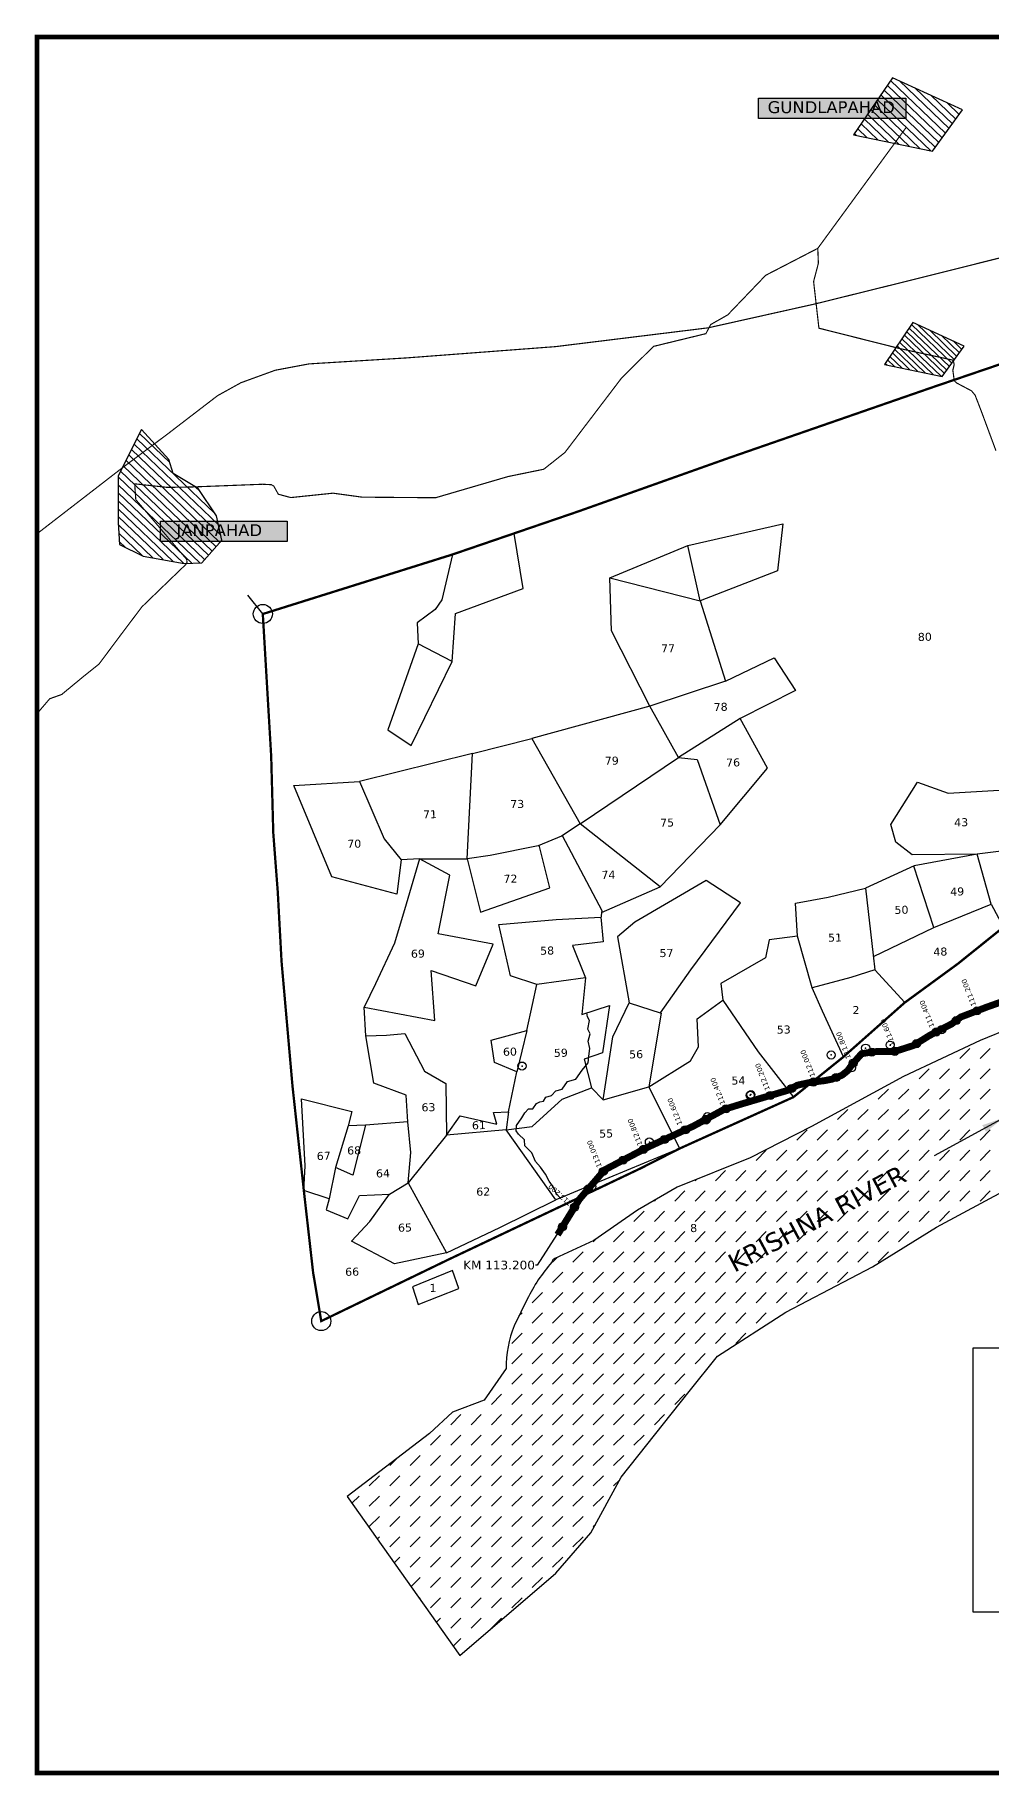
# Model space of a CAD drawing. Header units: inches. Extents: x 363415 to 371541, y 1846413 to 1853974.
# Drawn here: x 363415 to 367567, y 1846413 to 1853974 of the extents above; entities that cross this region are included whole.
import ezdxf
from ezdxf import colors
from ezdxf.entities.mleader import LeaderData, LeaderLine
from ezdxf.math import Vec2, Vec3

# ---------------------------------------------------------------- set-up
doc = ezdxf.new("R2010")
doc.units = ezdxf.units.IN
doc.header["$MEASUREMENT"] = 0
doc.header["$PDMODE"] = 32
doc.header["$PDSIZE"] = 35
for name, color, linetype in [('BND', 6, 'Continuous'), ('FRL', 3, 'Continuous'), ('NALA', 4, 'Continuous'), ('points', 161, 'Continuous'), ('ROADS', 50, 'Continuous'), ('SY.AREA', 7, 'Continuous'), ('TEXT', 7, 'Continuous'), ('VILLAGE AREA', 1, 'Continuous')]:
    doc.layers.add(name, color=color, linetype=linetype)
doc.styles.get("Standard").update_dxf_attribs({"font": 'verdana.ttf'})
doc.dimstyles.get("Standard").update_dxf_attribs({"dimtxt": 0.18, "dimasz": 0.18, "dimexe": 0.18, "dimexo": 0.0625, "dimgap": 0.09, "dimtad": 0, "dimtih": 1, "dimtoh": 1, "dimdec": 4, "dimzin": 0, "dimdsep": 46, "dimtxsty": 'Standard', "dimcen": 0.09, "dimadec": 0, "dimazin": 0, "dimtfac": 1, "dimtdec": 4, "dimtofl": 0, "dimtmove": 0, "dimatfit": 3, "dimfxl": 1, "dimtolj": 1, "dimtzin": 0, "dimarcsym": 0})

msp = doc.modelspace()

# ---------------------------------------------------------------- hatches: boundary and pattern name
h = msp.add_hatch(color=2)
h.dxf.hatch_style = 1
h.paths.add_polyline_path([(366556.2, 1853699.2), (367196, 1853699.2), (367196, 1853610.3), (366556.2, 1853610.3)])
h = msp.add_hatch(color=2)
h.dxf.hatch_style = 1
h.paths.add_polyline_path([(363961.2, 1851861.4), (364510.1, 1851861.4), (364510.1, 1851772.5), (363961.2, 1851772.5)])
h = msp.add_hatch()
h.set_pattern_fill('DASH', color=4, scale=500, angle=45)
h.paths.add_polyline_path([(370665.9, 1849178.5), (370845.7, 1848924.6), (370988.3, 1848701.7), (371205.3, 1848305.3), (371360.3, 1847983.3), (371508.5, 1847789.8), (371508.5, 1848459.4), (371367.9, 1848642.4), (371260.3, 1848822.2), (371103.4, 1849135.3), (371000.9, 1849318.3), (370955.1, 1849431.6), (370843.9, 1849621.1), (370772, 1849645), (370704.4, 1849666.8), (370658.6, 1849686.4), (370632.4, 1849712.6), (370562.3, 1849842.3), (370531.8, 1849912), (370505.6, 1850025.2), (370496.9, 1850114.5), (370483.8, 1850199.5), (370442.8, 1850258.8), (370432, 1850300.4), (370367.5, 1850381), (370304.3, 1850415.9), (370204.8, 1850442.8), (370101.3, 1850454.9), (369968.1, 1850442.8), (369863.2, 1850432), (369636.1, 1850417.2), (369473.7, 1850396.9), (369263.9, 1850383.4), (369125.1, 1850352.9), (368996.5, 1850292.1), (368861.2, 1850204.2), (368671.7, 1850102.8), (368448.3, 1850018.3), (368272.4, 1849913.5), (368004.2, 1849827.1), (367788.8, 1849714.8), (367519.3, 1849605.2), (367186.6, 1849449), (366786.7, 1849232), (366520.6, 1849095.8), (366203.8, 1848968.1), (366030.8, 1848868.4), (365841.2, 1848735.4), (365674.2, 1848658.5, 0.073985), (365552.9, 1848480.9), (365495.4, 1848364.8, 0.088812), (365460.7, 1848179.4), (365365.8, 1848042.3), (365228.7, 1847989.9), (365225.5, 1847987), (365023, 1847724), (364867.3, 1847487.2), (365259.8, 1846932.9), (365677, 1847291.3), (365829.1, 1847466.5), (365960.2, 1847707.3), (366255.5, 1848079.9), (366378.2, 1848232.9), (366674.8, 1848424.2), (367051.7, 1848621.7), (367329.8, 1848794.6), (367638.7, 1848961.2), (367975.1, 1849166.3), (368271.7, 1849326.8), (368525, 1849456.4), (368728.9, 1849505.8), (368951.4, 1849573.7), (369210.9, 1849623.1), (369359.2, 1849666.3), (369587.8, 1849691), (369779.4, 1849691), (369995.7, 1849691), (370261.4, 1849592.2), (370560.5, 1849358.1)])
h.paths.add_polyline_path([(365023, 1847724), (365225.5, 1847987), (365128.7, 1847897.9), (364770.3, 1847624.2), (364867.3, 1847487.2)])
h.paths.add_polyline_path([(366444.3, 1848566), (367273.5, 1849006.9), (367215.1, 1849116.7), (366385.9, 1848675.8)], flags=24)
h.paths.add_polyline_path([(366251.6, 1848762.5), (366300.1, 1848763.5), (366299, 1848818), (366250.4, 1848817)], flags=24)
at = {"layer": 'VILLAGE AREA'}
h = msp.add_hatch(dxfattribs=at)
h.set_pattern_fill('ANSI31', color=256, scale=200, angle=91.19042, style=0)
h.set_pattern_definition([(136.1904153, (-562.786, 322.32), (-17.3065976, -18.0411108), [])])
h.paths.add_polyline_path([(367138.4, 1853787.7), (366969.5, 1853539.1), (367311.7, 1853468.1), (367442.8, 1853647.9)])
h = msp.add_hatch(dxfattribs=at)
h.set_pattern_fill('ANSI31', color=256, scale=146.492762, angle=91.19042, style=0)
h.set_pattern_definition([(136.1904153, (97899.48, 495127.614), (-12.67645639, -13.21446073), [])])
h.paths.add_polyline_path([(367227.3, 1852723.9), (367103.6, 1852541.8), (367354.2, 1852489.8), (367450.3, 1852621.5)])
h = msp.add_hatch(dxfattribs=at)
h.set_pattern_fill('ANSI31', color=256, scale=200, angle=91.19042, style=0)
h.set_pattern_definition([(136.1904153, (-391.318, 34.695), (-17.3065976, -18.0411108), [])])
h.paths.add_polyline_path([(363877.6, 1852259.2), (363777, 1852058.3), (363777, 1851854.8), (363782.3, 1851759.6), (363885.5, 1851709.4), (364062.8, 1851677.7), (364139.6, 1851680.3), (364226.9, 1851778.1), (364203.1, 1851883.9), (364123.7, 1852002.8), (364015.2, 1852068.9), (363996.7, 1852129.7)])

# ---------------------------------------------------------------- linework, layer by layer
at = {"const_width": 20}
msp.add_lwpolyline([(363424.9, 1853964.2), (371508.5, 1853964.2), (371508.5, 1846423.1), (363424.9, 1846423.1)], close=True, dxfattribs=at)
at = {"color": 2}
for points in [[(366556.2, 1853699.2), (367196, 1853699.2), (367196, 1853610.3), (366556.2, 1853610.3)], [(363961.2, 1851861.4), (364510.1, 1851861.4), (364510.1, 1851772.5), (363961.2, 1851772.5)]]:
    msp.add_lwpolyline(points, close=True, dxfattribs=at)
at = {"color": 4}
msp.add_lwpolyline([(367788.8, 1849714.8), (367519.3, 1849605.2), (367186.6, 1849449), (366786.7, 1849232), (366520.6, 1849095.8), (366203.8, 1848968.1), (366030.8, 1848868.4), (365841.2, 1848735.4), (365673, 1848657.9, 0.292829), (365659, 1848641.5), (365659, 1848641.5, 0.066158), (365552.9, 1848480.9), (365495.4, 1848364.8, 0.088812), (365460.7, 1848179.4), (365365.8, 1848042.3), (365228.7, 1847989.9), (365128.7, 1847897.9), (364770.3, 1847624.2)], format="xyb", dxfattribs=at)
msp.add_lwpolyline([(364770.3, 1847624.2), (365259.8, 1846932.9), (365677, 1847291.3), (365829.1, 1847466.5), (365960.2, 1847707.3), (366255.5, 1848079.9), (366378.2, 1848232.9), (366674.8, 1848424.2), (367051.7, 1848621.7), (367329.8, 1848794.6), (367638.7, 1848961.2)], dxfattribs=at)
at = {"color": 0}
msp.add_lwpolyline([(367489, 1848269.5), (368753.3, 1848269.5), (368753.3, 1847122.1), (367489, 1847122.1)], close=True, dxfattribs=at)
at = {"color": 5}
for centre in [(364404.7, 1851457.9), (364658.4, 1848385.9)]:
    msp.add_circle(centre, 41.4, dxfattribs=at)
for p in [(367352, 1849652, 32), (367022, 1849572, 34), (367128, 1849585, 33), (365530, 1849494, 44), (366872, 1849542, 36), (366960, 1849486, 35), (366521, 1849367, 37), (366524, 1849370, 38), (366335, 1849274, 40), (366329, 1849259, 41), (366083, 1849164, 42), (365833, 1848970, 43)]:
    msp.add_point(p)
at = {"layer": 'BND', "lineweight": 30, "const_width": 10}
msp.add_lwpolyline([(367756.5, 1852594.4), (367316.7, 1852444.4), (366431.6, 1852137.2), (365776.1, 1851904.1), (365228.7, 1851716.6), (364404.7, 1851457.9), (364441.1, 1850840.2), (364450.2, 1850505), (364469.6, 1850252), (364486, 1849948.6), (364533.6, 1849407.1), (364583.6, 1848946.1), (364623.1, 1848597), (364658.4, 1848385.9), (365214.5, 1848655.1), (365702.9, 1848886.6), (366044.8, 1849049.4), (366214.1, 1849135.5), (366708.7, 1849359.1), (366925.6, 1849533.9), (367190.5, 1849768.7), (367422.5, 1849938.5), (367620.4, 1850097.6)], dxfattribs=at)
at = {"layer": 'BND', "linetype": 'ByBlock'}
msp.add_lwpolyline([(364404.7, 1851457.9), (364339.1, 1851540.3)], dxfattribs=at)
at = {"layer": 'FRL', "color": 84}
for points, const_width in [([(365684.5, 1848761.3), (365779, 1848915), (365889, 1849043), (366073, 1849140), (366274, 1849233), (366410, 1849307), (366412, 1849307), (366476, 1849327), (366687.1, 1849389.4), (366725.6, 1849410.8), (366775.7, 1849421.8), (366802.1, 1849425.7), (366842.3, 1849430.3), (366877.6, 1849437.4), (366918.9, 1849453.9), (366943.7, 1849473.5), (366965.4, 1849503.8), (367004.4, 1849547.6), (367060.6, 1849556.6), (367150.2, 1849557.8), (367229.6, 1849583.2), (367298.4, 1849626.2), (367396.6, 1849677.7), (367435.5, 1849707.1), (367548.9, 1849750.4), (367646.9, 1849785.2)], 30), ([(365684.5, 1848761.3), (365779, 1848915), (365889, 1849043), (366073, 1849140), (366274, 1849233), (366410, 1849307), (366412, 1849307), (366476, 1849327), (366687.1, 1849389.4), (366702.4, 1849397.9)], 20)]:
    msp.add_lwpolyline(points, dxfattribs=dict(at, const_width=const_width))
at = {"layer": 'FRL', "color": 82}
msp.add_lwpolyline([(367646.9, 1849785.2), (367548.9, 1849750.4), (367435.5, 1849707.1), (367396.6, 1849677.7), (367298.4, 1849626.2), (367229.6, 1849583.2), (367150.2, 1849557.8), (367060.6, 1849556.6), (367004.4, 1849547.6), (366965.4, 1849503.8), (366943.7, 1849473.5), (366918.9, 1849453.9), (366877.6, 1849437.4), (366842.3, 1849430.3), (366802.1, 1849425.7), (366775.7, 1849421.8), (366725.6, 1849410.8), (366700.6, 1849396.9)], dxfattribs=at)
at = {"layer": 'NALA', "linetype": 'ByBlock'}
msp.add_lwpolyline([(365695.5, 1848921.3), (365677.8, 1848940.9), (365669.9, 1848963), (365648, 1848994.4), (365631.5, 1849024.8), (365609.6, 1849055), (365589, 1849079), (365573.3, 1849116.8), (365541.9, 1849148), (365541.3, 1849173.4), (365515.4, 1849198.3), (365504.4, 1849212.9), (365506.1, 1849236.3), (365529.8, 1849269.6), (365542.1, 1849291.1), (365558.7, 1849307.4), (365576.7, 1849308.8), (365593.2, 1849331.4), (365607.9, 1849338.1), (365622.7, 1849341.6), (365634, 1849358.8), (365658.3, 1849366.4), (365677, 1849385.9), (365704.5, 1849393.9), (365728.2, 1849426.2), (365763, 1849437.5), (365790.8, 1849476.2), (365816.7, 1849508.6), (365822.2, 1849549), (365823.9, 1849570.2), (365816.8, 1849601.9), (365825.7, 1849633.9), (365815.8, 1849654.4), (365822.5, 1849691.7), (365814.7, 1849708.5), (365810.9, 1849725.2)], dxfattribs=at)
at = {"layer": 'points'}
for p in [(367505, 1849733.7), (367328.5, 1849642), (367415.1, 1849691.6), (367242.5, 1849591.3), (366967.8, 1849506.6), (367048.9, 1849554.7), (367148.7, 1849557.8), (366795.7, 1849424.7), (366893.4, 1849443.7), (366607.9, 1849366), (366700.6, 1849396.9), (366416.4, 1849308.4), (366239, 1849216.8), (366328, 1849262.4), (366057.9, 1849132), (366148.3, 1849174.8), (365969.4, 1849085.4), (365883.1, 1849036.1), (365817.9, 1848960.3), (365757.9, 1848880.7), (365705.5, 1848795.5)]:
    msp.add_point(p, dxfattribs=at)
at = {"layer": 'ROADS', "color": 40, "const_width": 5}
for points in [[(366814.2, 1853046.5), (367199.6, 1853574)], [(363424.9, 1851025.5), (363479.4, 1851089.6), (363531.7, 1851108.3), (363624.8, 1851185.3), (363693.7, 1851240.5), (363788.1, 1851367.3), (363879.9, 1851489), (364011.1, 1851615.9), (364070.3, 1851672.9), (364075.6, 1851682.6), (364074.8, 1851692.3), (364070.6, 1851699.5), (364054.4, 1851718.2), (363853.3, 1851954.8), (363848.4, 1852023.4), (363990.8, 1852007.9), (364098.5, 1852009.8), (364404.6, 1852021.6), (364441.6, 1852019.6), (364452.3, 1852013.8), (364472, 1851978.3), (364526.2, 1851963.7), (364709.6, 1851982.8), (364836, 1851965.5), (365154.9, 1851963), (365469, 1852054.9), (365624.5, 1852086.8), (365716.5, 1852159.8), (365962.6, 1852483.4), (366101.1, 1852620.5), (366328.3, 1852675.8), (366349.1, 1852715.3), (366423.2, 1852757.4), (366587.9, 1852929.3), (366814.2, 1853046.5), (366816.7, 1852981.5), (366796, 1852902.4), (366819.1, 1852699.6), (367167.3, 1852611.7), (367402.4, 1852560.5), (367406.3, 1852540.8), (367400.5, 1852517.3), (367406.6, 1852471.1), (367416.2, 1852462), (367481.4, 1852427.4), (367497.1, 1852408.8), (367524.7, 1852337.2), (367587.7, 1852167.2)]]:
    msp.add_lwpolyline(points, dxfattribs=at)
at = {"layer": 'ROADS', "color": 17, "const_width": 5}
msp.add_lwpolyline([(367664.2, 1853019.8), (367160.6, 1852893.7), (366803.9, 1852805.3), (366338.2, 1852701.1), (365675.5, 1852619.5), (365029.2, 1852570.5), (364604.8, 1852544.4), (364458.8, 1852516.9), (364309.4, 1852462.5), (364208.4, 1852406.5), (363991.9, 1852240.3), (363795.8, 1852093.7), (363424.9, 1851806.8)], dxfattribs=at)
at = {"layer": 'SY.AREA', "linetype": 'ByBlock'}
for points in [[(367138.4, 1853787.7), (366969.5, 1853539.1), (367311.7, 1853468.1), (367442.8, 1853647.9), (367138.4, 1853787.7)], [(367227.3, 1852723.9), (367103.6, 1852541.8), (367354.2, 1852489.8), (367450.3, 1852621.5), (367227.3, 1852723.9)], [(363877.6, 1852259.2), (363777, 1852058.3), (363777, 1851854.8), (363782.3, 1851759.6), (363885.5, 1851709.4), (364062.8, 1851677.7), (364139.6, 1851680.3), (364226.9, 1851778.1), (364203.1, 1851883.9), (364123.7, 1852002.8), (364015.2, 1852068.9), (363996.7, 1852129.7), (363877.6, 1852259.2)], [(365227.5, 1851251.2), (365241, 1851459.6), (365535.3, 1851568), (365496.3, 1851808.3)], [(365910.9, 1851615.2), (366249.5, 1851755.4), (366662.8, 1851850.2), (366639.1, 1851645.1), (366303.4, 1851514.5), (366249.5, 1851755.4)], [(365228.7, 1851716.6), (365181.9, 1851519.1), (365153.2, 1851477), (365074.3, 1851419.1), (365079.5, 1851327.9)], [(366084.8, 1851057), (365919, 1851384.7), (365910.9, 1851615.2), (366303.4, 1851514.5), (366414.1, 1851166), (366084.8, 1851057)], [(365079.5, 1851327.9), (364947.5, 1850954.9), (365048.8, 1850886.1), (365227.5, 1851251.2), (365079.5, 1851327.9)], [(366414.1, 1851166), (366624.6, 1851267.9), (366717.3, 1851125.6), (366476.7, 1851004.5)], [(366391, 1850542.5), (366596.3, 1850788.3), (366476.7, 1851004.5), (366209.7, 1850834.9), (366084.8, 1851057), (365572.7, 1850916.6)], [(365315.1, 1850852.5), (365572.7, 1850916.6), (365782.3, 1850546.1), (365700.9, 1850493.1), (365600.4, 1850451), (365392.4, 1850409.2), (365291.8, 1850394.4), (365349.9, 1850162.5), (365650.4, 1850268.8), (365605, 1850452.9)], [(365084.4, 1850394.2), (365291.8, 1850394.4), (365315.1, 1850852.5), (364824.4, 1850729.6)], [(365875.4, 1850160.9), (366130, 1850272.6), (365782.3, 1850546.1), (366209.7, 1850834.9), (366290, 1850825.3), (366391, 1850542.5), (366130, 1850272.6)], [(365084.4, 1850394.2), (365005.7, 1850389.2), (364986.3, 1850240.1), (364704.5, 1850316.6), (364539.5, 1850712.3), (364824.4, 1850729.6), (364932.2, 1850480.6), (365005.7, 1850389.2)], [(367724.7, 1850167.3), (367682, 1850293.9), (367656, 1850433.5), (367506.5, 1850414.1), (367223.3, 1850412.2), (367152.7, 1850466.5), (367132, 1850543.6), (367246.8, 1850727.7), (367379.9, 1850680.2), (367626.1, 1850693.5), (367656, 1850433.5), (367763.1, 1850395.6), (367665.8, 1850381)], [(365704.9, 1850495.7), (365876.4, 1850169.8), (365872.6, 1850137.1)], [(364851.6, 1849625.8), (364845.2, 1849749.8), (365151.7, 1849691.2), (365135.9, 1849909.6), (365329.9, 1849842.4), (365404.9, 1850024), (365166.3, 1850068.5), (365216, 1850323.2), (365084.4, 1850394.2), (365027.3, 1850196.8), (364977, 1850028.3), (364894.3, 1849850.9), (364845.2, 1849749.8)], [(367566.8, 1850197), (367506.5, 1850414.1), (367232.5, 1850363.4), (367021.8, 1850267.3)], [(367318.3, 1850095.2), (367231, 1850362.7)], [(366131.1, 1849724.9), (366263.4, 1849911.7), (366478.4, 1850203.5), (366329.2, 1850300.6), (366020.3, 1850118.9), (365944.2, 1850055.8), (365995.5, 1849768.5)], [(366726.3, 1850058.8), (366716.7, 1850202.3), (366859.2, 1850227.1), (367021.8, 1850267.3), (367055.2, 1849975.4), (367062, 1849911.6)], [(367055.8, 1849970.1), (367318.3, 1850095.2), (367566.8, 1850197), (367620.4, 1850097.6)], [(365550.9, 1849647.7), (365576, 1849762), (365594.3, 1849848.2), (365479.7, 1849885.8), (365428.7, 1850108.4), (365678.4, 1850131.2), (365872.1, 1850141.5), (365883.1, 1850034.2), (365749.6, 1850017.7), (365806.3, 1849877.6), (365594.3, 1849848.2)], [(366925.6, 1849533.9), (366834.2, 1849732.8), (366789.4, 1849834.4), (366726.3, 1850058.8), (366603.4, 1850042), (366587.7, 1849964.3), (366392.6, 1849852.9), (366401.2, 1849780.1)], [(367192.6, 1849770.3), (367062, 1849911.6), (366957.8, 1849878.1), (366789.4, 1849834.4)], [(365806.3, 1849877.6), (365789.6, 1849718.4), (365910.5, 1849757.2), (365880, 1849551.4), (365800, 1849524.5), (365831.7, 1849399.5)], [(365882.9, 1849346.8), (365924.4, 1849620.2), (365995.5, 1849768.5), (366133.9, 1849724), (366080.6, 1849403.4)], [(366080.6, 1849403.4), (366261.4, 1849516.8), (366296.5, 1849577.5), (366290.8, 1849698.9), (366401.2, 1849780.1), (366555, 1849555.7), (366708.7, 1849359.1)], [(365035, 1849251.1), (365026.9, 1849367.6), (364887, 1849419.7), (364851.6, 1849625.8), (364941.7, 1849627.6), (365021.6, 1849635.6), (365106.3, 1849471.1), (365200, 1849418.1), (365202.6, 1849193.4), (365261.9, 1849277.5), (365420.2, 1849242.1), (365406.7, 1849291.8), (365471.6, 1849295.7), (365461.1, 1849216.3), (365574.3, 1849231.6), (365704.4, 1849350.6), (365831.7, 1849399.5), (365882.9, 1849346.8), (366080.6, 1849403.4), (366214.1, 1849135.5)], [(365471.6, 1849295.7), (365507.1, 1849469.3), (365410, 1849509.8), (365396.7, 1849607), (365550.9, 1849647.7), (365507.1, 1849469.3)], [(364692.5, 1848917.7), (364582.9, 1848952.6), (364588, 1849060.9), (364573.2, 1849351.8), (364790.8, 1849296.4), (364775.8, 1849234.8), (364719.7, 1849053.3)], [(365201.6, 1848683), (364976.2, 1848634.5), (364790.3, 1848733.1), (364869.8, 1848818.5), (364954.8, 1848937.8), (365035.1, 1848986.9), (365201.6, 1848683), (365433.2, 1848792.8), (365676.4, 1848913.4), (365461.1, 1849216.3), (365202.6, 1849193.4), (365035.1, 1848986.9), (365047.8, 1849118.9), (365035, 1849251.1), (364851, 1849237.3), (364795.5, 1849019.9), (364719.7, 1849053.3), (364692.5, 1848917.7), (364679.8, 1848870), (364774.5, 1848829.5), (364824.9, 1848931.8), (364954.8, 1848937.8)], [(364851, 1849237.3), (364775.8, 1849234.8)], [(366214.1, 1849135.5), (365676.4, 1848913.4)]]:
    msp.add_lwpolyline(points, dxfattribs=at)
msp.add_lwpolyline([(365079.1, 1848457.7), (365256.1, 1848528.2), (365228.2, 1848605.9), (365054.3, 1848534.2)], close=True, dxfattribs=at)

# ---------------------------------------------------------------- texts
at = {"layer": 'points', "color": 1}
for s, rotation, p in [('111.200', 111.29404, (367502.4, 1849758.7)), ('111.400', 111.29404, (367320.4, 1849666.3)), ('111.600', 111.29404, (367150.8, 1849585.6)), ('111.800', 111.29404, (366958.3, 1849529.4)), ('112.000', 111.29404, (366803.3, 1849451)), ('112.400', 111.29404, (366412.6, 1849330.7)), ('112.200', 111.29404, (366606.8, 1849392.6)), ('112.600', 111.29404, (366226.1, 1849241.8)), ('112.800', 111.29404, (366053.2, 1849152.8)), ('113.000', 111.29404, (365876.7, 1849058.1)), ('113.200', 137.83258, (365748.9, 1848899.9))]:
    msp.add_text(s, height=22, rotation=rotation, dxfattribs=at).set_placement(p)
at = {"layer": 'TEXT', "color": 5}
for s, height, p in [('GUNDLAPAHAD', 51.893, (366596.5, 1853633.9)), ('JANPAHAD', 51.89, (364029.9, 1851796.2))]:
    msp.add_text(s, height=height, dxfattribs=at).set_placement(p)
at = {"layer": 'TEXT'}
for s, height, p in [('77', 34.76, (366134.1, 1851290.8)), ('80', 34.76, (367248.9, 1851340.7)), ('78', 34.76, (366362.5, 1851036.4)), ('79', 34.76, (365889.8, 1850802.6)), ('76', 34.76, (366416.3, 1850794.8)), ('73', 34.76, (365479.2, 1850614.4)), ('71', 34.76, (365100.7, 1850569.9)), ('75', 34.76, (366129.9, 1850533.6)), ('43', 34.76, (367406.7, 1850535)), ('70', 34.76, (364771.7, 1850441.8)), ('74', 34.76, (365875.2, 1850307)), ('72', 34.76, (365449.8, 1850289.7)), ('49', 34.76, (367389.4, 1850234.4)), ('50', 34.76, (367147.4, 1850154.7)), ('51', 34.76, (366859.1, 1850034.1)), ('69', 34.76, (365048.1, 1849964.3)), ('58', 34.76, (365609.1, 1849977.5)), ('57', 34.76, (366127.5, 1849967.3)), ('48', 34.76, (367316.2, 1849973.1)), ('2', 34.8, (366965.2, 1849719.5)), ('53', 34.76, (366636.4, 1849634.5)), ('60', 34.76, (365447.7, 1849538.4)), ('59', 34.76, (365668.5, 1849533.6)), ('56', 34.76, (365995.4, 1849527.1)), ('54', 34.76, (366439.4, 1849413.2)), ('63', 34.76, (365093.9, 1849297)), ('61', 34.76, (365313, 1849218.9)), ('55', 34.76, (365865.3, 1849182.8)), ('68', 34.76, (364771.3, 1849109.5)), ('67', 34.76, (364639.1, 1849085.7)), ('64', 34.76, (364896.4, 1849009.9)), ('62', 34.76, (365331.7, 1848930.5)), ('65', 34.76, (364992, 1848774.2)), ('66', 34.76, (364762.5, 1848582.4)), ('1', 34.8, (365129, 1848512.7))]:
    msp.add_text(s, height=height, rotation=1.20223, dxfattribs=at).set_placement(p)
at = {"layer": 'TEXT', "color": 4}
for s, height, rotation, p in [('KRISHNA RIVER', 80, 28, (366452.1, 1848595.3)), ('8', 34.8, 1.20223, (366260.5, 1848772.5))]:
    msp.add_text(s, height=height, rotation=rotation, dxfattribs=at).set_placement(p)

# ---------------------------------------------------------------- leaders
at = {"color": 4}
msp.add_leader([(367624.1, 1849270.5), (367319.1, 1849103.9)], dimstyle='Standard', override={"dimasz": 100}, dxfattribs=at)
at = {"layer": 'TEXT', "color": 5}
ml = msp.add_multileader_mtext('Standard', dxfattribs=at)
ml.set_content('KM 113.200', color=5)
ml.set_leader_properties()
ml.build(insert=Vec2(0, 0))
ml.multileader.update_dxf_attribs({"arrow_head_size": 50})
ctx = ml.context
ctx.base_point, ctx.char_height, ctx.arrow_head_size, ctx.plane_origin = Vec3(365275.7, 1848629.1), 38, 50, Vec3(366401.7, 1848685.9)
ctx.text_align_type = 2
notes = []
notes.append((ctx, [(1, (1, 1, 0), (365596, 1848629.1), (-1, 0), 8, [(0, [(365757.9, 1848880.7)], 0, [])])]))
ctx.mtext.insert, ctx.mtext.alignment, ctx.mtext.flow_direction = Vec3(365586, 1848648.5), 3, 5
for ctx, leaders in notes:
    for number, flags, end, landing, length, lines in leaders:
        leader = LeaderData()
        leader.index, (leader.has_last_leader_line, leader.has_dogleg_vector, leader.attachment_direction) = number, flags
        leader.last_leader_point, leader.dogleg_vector, leader.dogleg_length = Vec3(end), Vec3(landing), length
        for number, points, colour, breaks in lines:
            line = LeaderLine()
            line.index, line.vertices, line.color, line.breaks = number, Vec3.list(points), colors.encode_raw_color(colour), breaks
            leader.lines.append(line)
        ctx.leaders.append(leader)

doc.saveas('drawing.dxf')
